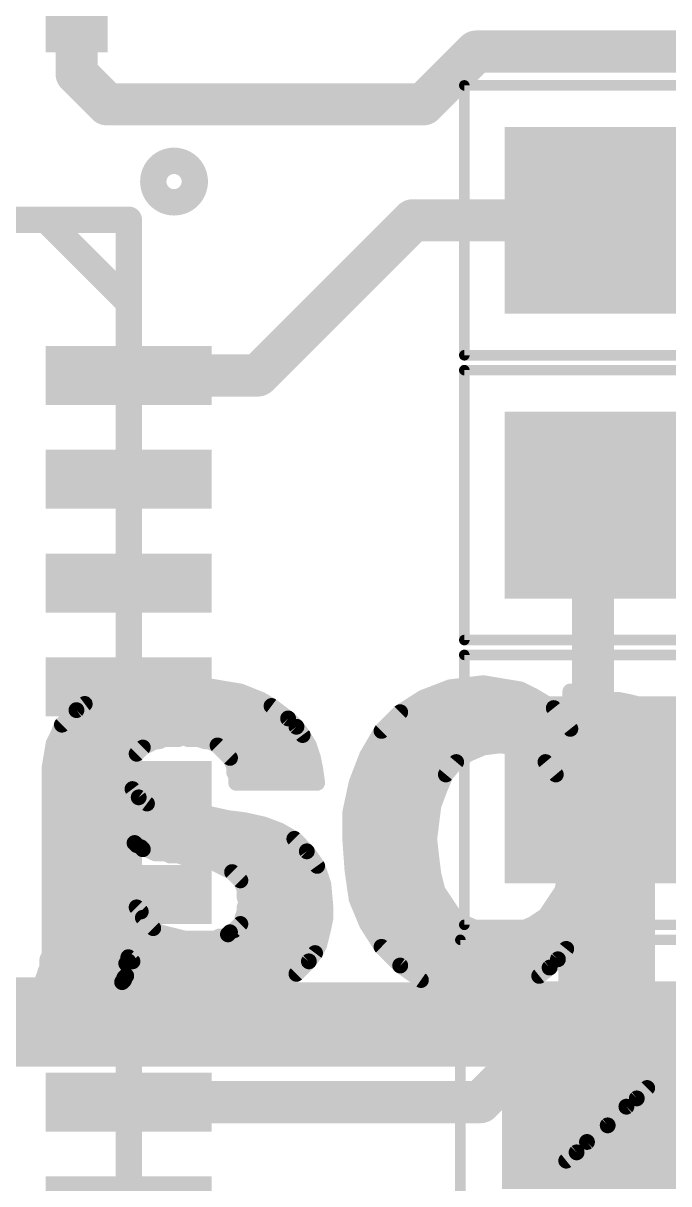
# Model space of a CAD drawing. Extents: x -28.1 to 58.5, y -25.8 to 33.8.
# Drawn here: x 13.69 to 16.8, y 10.68 to 16.27 of the extents above; entities that cross this region are included whole.
import ezdxf

# ---------------------------------------------------------------- set-up
doc = ezdxf.new("R2010")
doc.units = 0
for name, color, linetype in [('1', 12, 'CONTINUOUS'), ('16', 132, 'CONTINUOUS'), ('21', 253, 'CONTINUOUS'), ('22', 253, 'CONTINUOUS'), ('39', 12, 'CONTINUOUS'), ('51', 253, 'CONTINUOUS')]:
    doc.layers.add(name, color=color, linetype=linetype)

# ---------------------------------------------------------------- blocks, each defined once
blk = doc.blocks.new('RECT')
blk.add_solid([(-0.5, -0.5), (0.5, -0.5), (-0.5, 0.5), (0.5, 0.5)])

msp = doc.modelspace()

# ---------------------------------------------------------------- linework, layer by layer
at = {"layer": '1', "const_width": 0.2032}
for points in [[(13.95, 16.022), (13.95, 16.476)], [(15.875, 16.129), (15.621, 15.875)], [(18.923, 16.129), (15.875, 16.129)], [(14.097, 15.875), (13.95, 16.022)], [(15.621, 15.875), (14.097, 15.875)], [(14.823, 14.569), (15.5702, 15.3162)], [(16.438, 15.3162), (15.5702, 15.3162)], [(14.2014, 14.569), (14.823, 14.569)], [(16.438, 13.9446), (16.438, 12.573)], [(16.438, 12.573), (16.438, 11.502)], [(14.2014, 11.569), (11.926, 11.569)], [(16.438, 11.502), (16.764, 11.176)], [(15.895, 11.069), (16.002, 11.176)], [(16.002, 11.176), (16.764, 11.176)], [(16.549, 11.1506), (16.7894, 11.1506)], [(16.7894, 11.1506), (16.764, 11.176)], [(14.2014, 11.069), (15.895, 11.069)]]:
    msp.add_lwpolyline(points, dxfattribs=at)
at = {"layer": '1', "const_width": 0.1016}
for points in [[(15.875, 16.1798, 1), (15.875, 16.0782)], [(15.9109, 16.0931, 1), (15.8391, 16.1649)], [(13.9859, 16.0579, 1), (13.9141, 15.9861)], [(13.8992, 16.022, 1), (14.0008, 16.022)], [(14.097, 15.9258, 1), (14.097, 15.8242)], [(14.0611, 15.8391, 1), (14.1329, 15.9109)], [(15.5851, 15.9109, 1), (15.6569, 15.8391)], [(15.621, 15.8242, 1), (15.621, 15.9258)], [(15.5702, 15.367, 1), (15.5702, 15.2654)], [(15.6061, 15.2803, 1), (15.5343, 15.3521)], [(16.438, 15.2654, 1), (16.438, 15.367)], [(14.2014, 14.6198, 1), (14.2014, 14.5182)], [(14.7871, 14.6049, 1), (14.8589, 14.5331)], [(14.823, 14.5182, 1), (14.823, 14.6198)], [(16.4888, 13.9446, 1), (16.3872, 13.9446)], [(16.4888, 12.573, 1), (16.3872, 12.573)], [(16.3872, 12.573, 1), (16.4888, 12.573)], [(14.2014, 11.5182, 1), (14.2014, 11.6198)], [(16.4739, 11.5379, 1), (16.4021, 11.4661)], [(16.3872, 11.502, 1), (16.4888, 11.502)], [(16.002, 11.2268, 1), (16.002, 11.1252)], [(16.0379, 11.1401, 1), (15.9661, 11.2119)], [(16.549, 11.2014, 1), (16.549, 11.0998)], [(16.7999, 11.2119, 1), (16.7281, 11.1401)], [(16.7281, 11.1401, 1), (16.7999, 11.2119)], [(16.7535, 11.1147, 1), (16.8253, 11.1865)], [(16.764, 11.1252, 1), (16.764, 11.2268)], [(16.7894, 11.0998, 1), (16.7894, 11.2014)], [(14.2014, 11.1198, 1), (14.2014, 11.0182)], [(15.8591, 11.1049, 1), (15.9309, 11.0331)], [(15.895, 11.0182, 1), (15.895, 11.1198)]]:
    msp.add_lwpolyline(points, format="xyb", dxfattribs=at)
at = {"layer": '16', "const_width": 0.4064}
msp.add_lwpolyline([(18.0475, 11.4435), (3.81, 11.4435)], dxfattribs=at)
at = {"layer": '21'}
for points, const_width in [([(14.4193, 15.4028, 1), (14.4193, 15.6028, 1), (14.4193, 15.4028)], 0.127), ([(13.8239, 15.3415, 1), (13.7789, 15.2965)], 0.0635), ([(14.1789, 14.8965, 1), (14.2239, 14.9415)], 0.0635)]:
    msp.add_lwpolyline(points, format="xyb", dxfattribs=dict(at, const_width=const_width))
at = {"layer": '21', "const_width": 0.127}
msp.add_lwpolyline([(14.2014, 14.919), (13.8014, 15.319)], dxfattribs=at)
at = {"layer": '22', "const_width": 0.0762}
for points in [[(14.179, 13.057), (14.119, 13.037)], [(14.229, 13.067), (14.179, 13.057)], [(14.279, 13.067), (14.229, 13.067)], [(14.339, 13.077), (14.279, 13.067)], [(14.559, 13.077), (14.339, 13.077)], [(14.739, 13.047), (14.559, 13.077)], [(14.839, 13.007), (14.739, 13.047)], [(15.749, 13.067), (15.619, 13.017)], [(15.909, 13.087), (15.749, 13.067)], [(16.089, 13.057), (15.909, 13.087)], [(16.149, 13.027), (16.089, 13.057)], [(16.379, 13.037), (16.329, 13.047)], [(16.329, 13.047), (16.329, 12.867)], [(13.989, 12.987), (13.949, 12.957)], [(14.029, 13.007), (13.989, 12.987)], [(14.079, 13.027), (14.029, 13.007)], [(14.119, 13.037), (14.079, 13.027)], [(14.0918, 13.0302), (14.781, 13.0302)], [(14.889, 12.977), (14.839, 13.007)], [(15.619, 13.017), (15.509, 12.947)], [(15.6533, 13.0302), (16.1426, 13.0302)], [(16.249, 12.967), (16.149, 13.027)], [(16.329, 13.0302), (16.4062, 13.0302)], [(16.419, 13.027), (16.379, 13.037)], [(16.519, 13.007), (16.419, 13.027)], [(16.559, 13.007), (16.519, 13.007)], [(16.609, 12.997), (16.559, 13.007)], [(16.649, 12.987), (16.609, 12.997)], [(16.699, 12.977), (16.649, 12.987)], [(13.949, 12.957), (13.879, 12.887)], [(13.946, 12.954), (14.9197, 12.954)], [(14.969, 12.917), (14.889, 12.977)], [(15.509, 12.947), (15.419, 12.857)], [(15.52, 12.954), (16.2594, 12.954)], [(16.329, 12.867), (16.249, 12.967)], [(16.329, 12.954), (16.699, 12.954)], [(16.699, 11.137), (16.699, 12.977)], [(13.879, 12.887), (13.859, 12.837)], [(13.8753, 12.8778), (15.0082, 12.8778)], [(15.009, 12.877), (14.969, 12.917)], [(15.039, 12.837), (15.009, 12.877)], [(15.4398, 12.8778), (16.3204, 12.8778)], [(16.329, 12.8778), (16.699, 12.8778)], [(13.859, 12.837), (13.839, 12.797)], [(14.439, 12.817), (14.459, 12.827)], [(14.459, 12.827), (14.489, 12.817)], [(15.069, 12.787), (15.039, 12.837)], [(15.419, 12.857), (15.349, 12.737)], [(13.839, 12.797), (13.819, 12.677)], [(13.8413, 12.8016), (14.3182, 12.8016)], [(14.239, 12.747), (14.269, 12.777)], [(14.269, 12.777), (14.329, 12.807)], [(14.329, 12.807), (14.349, 12.807)], [(14.349, 12.807), (14.369, 12.817)], [(14.369, 12.817), (14.439, 12.817)], [(14.489, 12.817), (14.539, 12.817)], [(14.539, 12.817), (14.569, 12.807)], [(14.569, 12.807), (14.589, 12.807)], [(14.589, 12.807), (14.629, 12.787)], [(14.5998, 12.8016), (15.0602, 12.8016)], [(14.629, 12.787), (14.689, 12.727)], [(15.089, 12.727), (15.069, 12.787)], [(15.3867, 12.8016), (16.699, 12.8016)], [(15.839, 12.747), (15.909, 12.777)], [(15.909, 12.777), (15.989, 12.787)], [(15.989, 12.787), (16.079, 12.777)], [(16.079, 12.777), (16.149, 12.747)], [(13.8271, 12.7254), (14.2282, 12.7254)], [(14.219, 12.707), (14.239, 12.747)], [(14.219, 12.687), (14.219, 12.707)], [(14.689, 12.727), (14.709, 12.687)], [(14.6898, 12.7254), (15.0893, 12.7254)], [(15.099, 12.677), (15.089, 12.727)], [(15.349, 12.737), (15.299, 12.607)], [(15.3445, 12.7254), (15.8066, 12.7254)], [(15.729, 12.647), (15.779, 12.707)], [(15.779, 12.707), (15.839, 12.747)], [(16.149, 12.747), (16.209, 12.707)], [(16.1814, 12.7254), (16.699, 12.7254)], [(16.209, 12.707), (16.259, 12.647)], [(13.819, 12.677), (13.819, 11.777)], [(14.209, 12.657), (14.219, 12.687)], [(14.209, 12.627), (14.209, 12.657)], [(14.709, 12.687), (14.709, 12.657)], [(14.709, 12.657), (14.719, 12.637)], [(15.109, 12.607), (15.099, 12.677)], [(13.819, 12.6492), (14.209, 12.6492)], [(14.219, 12.577), (14.209, 12.627)], [(14.7129, 12.6492), (15.103, 12.6492)], [(14.719, 12.637), (14.719, 12.607)], [(14.719, 12.607), (15.109, 12.607)], [(15.299, 12.607), (15.269, 12.467)], [(15.3152, 12.6492), (15.7308, 12.6492)], [(15.699, 12.577), (15.729, 12.647)], [(16.2572, 12.6492), (16.699, 12.6492)], [(16.259, 12.647), (16.289, 12.577)], [(13.819, 12.573), (14.222, 12.573)], [(14.249, 12.537), (14.219, 12.577)], [(15.2917, 12.573), (15.6975, 12.573)], [(15.669, 12.497), (15.699, 12.577)], [(16.289, 12.577), (16.329, 12.417)], [(16.29, 12.573), (16.699, 12.573)], [(13.819, 12.4968), (14.3196, 12.4968)], [(14.289, 12.507), (14.249, 12.537)], [(14.349, 12.487), (14.289, 12.507)], [(14.419, 12.477), (14.349, 12.487)], [(15.2754, 12.4968), (15.669, 12.4968)], [(15.649, 12.337), (15.669, 12.497)], [(16.309, 12.4968), (16.699, 12.4968)], [(14.419, 12.477), (14.379, 12.267)], [(14.379, 12.267), (14.419, 12.477)], [(14.499, 12.467), (14.419, 12.477)], [(14.589, 12.457), (14.499, 12.467)], [(14.679, 12.437), (14.589, 12.457)], [(14.599, 12.227), (14.679, 12.437)], [(14.679, 12.437), (14.599, 12.227)], [(14.759, 12.427), (14.679, 12.437)], [(15.269, 12.467), (15.269, 12.327)], [(13.819, 12.4206), (14.4083, 12.4206)], [(14.4083, 12.4206), (14.6728, 12.4206)], [(14.6728, 12.4206), (14.7878, 12.4206)], [(14.849, 12.407), (14.759, 12.427)], [(14.929, 12.377), (14.849, 12.407)], [(14.999, 12.337), (14.929, 12.377)], [(15.269, 12.4206), (15.6595, 12.4206)], [(16.3281, 12.4206), (16.699, 12.4206)], [(16.329, 12.417), (16.329, 12.247)], [(13.819, 12.3444), (14.3937, 12.3444)], [(14.209, 12.137), (14.209, 12.327)], [(14.209, 12.327), (14.229, 12.317)], [(14.229, 12.317), (14.239, 12.307)], [(14.3937, 12.3444), (14.6437, 12.3444)], [(14.6437, 12.3444), (14.9861, 12.3444)], [(15.059, 12.277), (14.999, 12.337)], [(15.269, 12.3444), (15.6499, 12.3444)], [(15.649, 12.337), (15.269, 12.327)], [(15.269, 12.327), (15.649, 12.337)], [(15.269, 12.327), (15.279, 12.187)], [(15.659, 12.247), (15.649, 12.337)], [(16.329, 12.3444), (16.699, 12.3444)], [(13.819, 12.2682), (14.209, 12.2682)], [(14.239, 12.307), (14.259, 12.297)], [(14.259, 12.297), (14.269, 12.287)], [(14.269, 12.287), (14.289, 12.287)], [(14.289, 12.287), (14.329, 12.267)], [(14.3266, 12.2682), (14.3792, 12.2682)], [(14.329, 12.267), (14.379, 12.267)], [(14.379, 12.267), (14.399, 12.257)], [(14.3792, 12.2682), (14.6147, 12.2682)], [(14.6147, 12.2682), (15.0653, 12.2682)], [(15.109, 12.207), (15.059, 12.277)], [(15.2732, 12.2682), (15.6566, 12.2682)], [(16.329, 12.2682), (16.699, 12.2682)], [(14.399, 12.257), (14.439, 12.257)], [(14.439, 12.257), (14.469, 12.247)], [(14.469, 12.247), (14.509, 12.247)], [(14.509, 12.247), (14.539, 12.237)], [(14.539, 12.237), (14.559, 12.237)], [(14.559, 12.237), (14.579, 12.227)], [(14.579, 12.227), (14.599, 12.227)], [(14.599, 12.227), (14.699, 12.177)], [(15.139, 12.117), (15.109, 12.207)], [(15.669, 12.167), (15.659, 12.247)], [(16.329, 12.247), (16.289, 12.087)], [(13.819, 12.192), (14.209, 12.192)], [(14.669, 12.192), (15.114, 12.192)], [(14.699, 12.177), (14.739, 12.137)], [(15.2786, 12.192), (15.6659, 12.192)], [(15.279, 12.187), (15.299, 12.047)], [(15.689, 12.087), (15.669, 12.167)], [(16.3153, 12.192), (16.699, 12.192)], [(13.819, 12.1158), (14.219, 12.1158)], [(14.219, 12.117), (14.209, 12.137)], [(14.219, 12.087), (14.219, 12.117)], [(14.739, 12.137), (14.759, 12.097)], [(14.7496, 12.1158), (15.1391, 12.1158)], [(14.759, 12.097), (14.759, 12.057)], [(15.149, 12.007), (15.139, 12.117)], [(15.2892, 12.1158), (15.6818, 12.1158)], [(16.2962, 12.1158), (16.699, 12.1158)], [(13.819, 12.0396), (14.229, 12.0396)], [(14.229, 12.067), (14.219, 12.087)], [(14.229, 12.037), (14.229, 12.067)], [(14.239, 12.007), (14.229, 12.037)], [(14.759, 12.057), (14.769, 12.027)], [(14.7648, 12.0396), (15.146, 12.0396)], [(15.299, 12.047), (15.349, 11.927)], [(15.3021, 12.0396), (15.5883, 12.0396)], [(15.349, 11.927), (15.689, 12.087)], [(15.689, 12.087), (15.349, 11.927)], [(15.5883, 12.0396), (15.7206, 12.0396)], [(15.769, 11.967), (15.689, 12.087)], [(16.289, 12.087), (16.209, 11.967)], [(16.2574, 12.0396), (16.699, 12.0396)], [(14.259, 11.987), (14.239, 12.007)], [(14.269, 11.957), (14.259, 11.987)], [(14.759, 11.987), (14.749, 11.957)], [(14.769, 12.027), (14.759, 12.007)], [(14.759, 12.007), (14.759, 11.987)], [(15.149, 11.957), (15.149, 12.007)], [(13.819, 11.9634), (14.2669, 11.9634)], [(14.319, 11.907), (14.269, 11.957)], [(14.739, 11.927), (14.709, 11.897)], [(14.749, 11.947), (14.739, 11.927)], [(14.749, 11.957), (14.749, 11.947)], [(14.7511, 11.9634), (15.149, 11.9634)], [(15.139, 11.907), (15.149, 11.957)], [(15.3338, 11.9634), (15.4264, 11.9634)], [(15.349, 11.927), (15.419, 11.817)], [(15.4264, 11.9634), (15.7744, 11.9634)], [(15.829, 11.927), (15.769, 11.967)], [(15.899, 11.897), (15.829, 11.927)], [(16.149, 11.927), (16.079, 11.897)], [(16.209, 11.967), (16.149, 11.927)], [(16.2036, 11.9634), (16.699, 11.9634)], [(13.819, 11.8872), (14.3487, 11.8872)], [(14.349, 11.887), (14.319, 11.907)], [(14.469, 11.857), (14.349, 11.887)], [(14.679, 11.877), (14.659, 11.867)], [(14.689, 11.887), (14.679, 11.877)], [(14.709, 11.897), (14.689, 11.887)], [(14.6894, 11.8872), (15.1341, 11.8872)], [(15.119, 11.827), (15.139, 11.907)], [(15.3743, 11.8872), (15.9872, 11.8872)], [(15.989, 11.887), (15.899, 11.897)], [(16.079, 11.897), (15.989, 11.887)], [(15.9908, 11.8872), (16.699, 11.8872)], [(14.619, 11.857), (14.469, 11.857)], [(14.639, 11.867), (14.619, 11.857)], [(14.659, 11.867), (14.639, 11.867)], [(15.099, 11.787), (15.119, 11.827)], [(15.419, 11.817), (15.509, 11.727)], [(13.819, 11.777), (13.809, 11.757)], [(13.809, 11.757), (13.809, 11.717)], [(13.819, 11.811), (15.111, 11.811)], [(14.199, 11.747), (14.199, 11.767)], [(14.199, 11.767), (14.219, 11.747)], [(15.069, 11.747), (15.099, 11.787)], [(15.425, 11.811), (16.699, 11.811)], [(16.229, 11.717), (16.269, 11.757)], [(16.269, 11.757), (16.309, 11.807)], [(16.309, 11.807), (16.309, 10.787)], [(13.809, 11.717), (13.799, 11.697)], [(13.809, 11.7348), (14.189, 11.7348)], [(14.189, 11.737), (14.199, 11.747)], [(14.189, 11.677), (14.189, 11.737)], [(14.219, 11.747), (14.239, 11.717)], [(14.2271, 11.7348), (15.0568, 11.7348)], [(14.239, 11.717), (14.269, 11.697)], [(15.009, 11.687), (15.069, 11.747)], [(15.5012, 11.7348), (16.2468, 11.7348)], [(15.509, 11.727), (15.609, 11.657)], [(16.179, 11.677), (16.229, 11.717)], [(16.309, 11.7348), (16.699, 11.7348)], [(13.789, 11.657), (13.779, 11.637)], [(13.799, 11.687), (13.789, 11.667)], [(13.789, 11.667), (13.789, 11.657)], [(13.789, 11.6586), (14.179, 11.6586)], [(13.799, 11.697), (13.799, 11.687)], [(14.169, 11.647), (14.179, 11.657)], [(14.169, 11.627), (14.169, 11.647)], [(14.179, 11.667), (14.189, 11.677)], [(14.179, 11.657), (14.179, 11.667)], [(14.269, 11.697), (14.299, 11.687)], [(14.299, 11.687), (14.329, 11.667)], [(14.329, 11.667), (14.349, 11.657)], [(14.3458, 11.6586), (14.9622, 11.6586)], [(14.349, 11.657), (14.379, 11.637)], [(14.899, 11.627), (14.979, 11.667)], [(14.979, 11.667), (15.009, 11.687)], [(15.6067, 11.6586), (16.1483, 11.6586)], [(15.609, 11.657), (15.739, 11.607)], [(16.009, 11.607), (16.129, 11.647)], [(16.129, 11.647), (16.179, 11.677)], [(16.309, 11.6586), (16.699, 11.6586)], [(13.779, 11.637), (13.779, 11.627)], [(13.779, 11.627), (14.169, 11.627)], [(14.379, 11.637), (14.409, 11.627)], [(14.409, 11.627), (14.449, 11.617)], [(14.449, 11.617), (14.479, 11.607)], [(14.479, 11.607), (14.509, 11.607)], [(14.509, 11.607), (14.539, 11.597)], [(14.539, 11.597), (14.609, 11.597)], [(14.609, 11.597), (14.639, 11.587)], [(14.719, 11.587), (14.769, 11.597)], [(14.769, 11.597), (14.819, 11.597)], [(14.819, 11.597), (14.859, 11.617)], [(14.859, 11.617), (14.899, 11.627)], [(15.739, 11.607), (15.889, 11.597)], [(15.889, 11.597), (15.949, 11.597)], [(15.949, 11.597), (16.009, 11.607)], [(14.639, 11.587), (14.719, 11.587)], [(16.309, 11.5824), (16.699, 11.5824)], [(16.309, 11.5062), (16.699, 11.5062)], [(16.309, 11.43), (16.699, 11.43)], [(16.309, 11.3538), (16.699, 11.3538)], [(16.309, 11.2776), (16.699, 11.2776)], [(16.309, 11.2014), (16.699, 11.2014)], [(16.309, 11.1252), (16.6872, 11.1252)], [(16.599, 11.047), (16.649, 11.087)], [(16.649, 11.087), (16.699, 11.137)], [(16.309, 11.049), (16.6015, 11.049)], [(16.509, 10.957), (16.599, 11.047)], [(16.309, 10.9728), (16.5248, 10.9728)], [(16.409, 10.877), (16.509, 10.957)], [(16.309, 10.8966), (16.4335, 10.8966)], [(16.359, 10.827), (16.409, 10.877)], [(16.309, 10.787), (16.359, 10.827)], [(16.309, 10.8204), (16.3508, 10.8204)]]:
    msp.add_lwpolyline(points, dxfattribs=at)
at = {"layer": '22', "const_width": 0.0381}
for points in [[(14.1753, 13.0757, 1), (14.1827, 13.0383)], [(14.185, 13.0389, 1), (14.173, 13.0751)], [(14.229, 13.0861, 1), (14.229, 13.048)], [(14.2327, 13.0483, 1), (14.2253, 13.0857)], [(14.2759, 13.0858, 1), (14.2821, 13.0482)], [(14.279, 13.048, 1), (14.279, 13.0861)], [(14.339, 13.096, 1), (14.339, 13.0579)], [(14.3421, 13.0582, 1), (14.3359, 13.0958)], [(14.5621, 13.0958, 1), (14.5559, 13.0582)], [(14.559, 13.0579, 1), (14.559, 13.096)], [(14.7461, 13.0647, 1), (14.7319, 13.0293)], [(14.7359, 13.0282, 1), (14.7421, 13.0658)], [(15.7466, 13.0859, 1), (15.7514, 13.0481)], [(15.7558, 13.0492, 1), (15.7422, 13.0848)], [(15.9121, 13.1058, 1), (15.9059, 13.0682)], [(15.9114, 13.0681, 1), (15.9066, 13.1059)], [(16.0975, 13.074, 1), (16.0805, 13.04)], [(16.0859, 13.0382, 1), (16.0921, 13.0758)], [(16.3327, 13.0657, 1), (16.3253, 13.0283)], [(16.3481, 13.047, 1), (16.31, 13.047)], [(14.0004, 12.9718, 1), (13.9776, 13.0022)], [(14.0219, 13.0247, 1), (14.0361, 12.9893)], [(14.0375, 12.99, 1), (14.0205, 13.024)], [(14.0744, 13.0455, 1), (14.0836, 13.0085)], [(14.0861, 13.0093, 1), (14.0719, 13.0447)], [(14.0918, 13.0493, 1), (14.0918, 13.0112)], [(14.113, 13.0551, 1), (14.125, 13.0189)], [(14.1236, 13.0185, 1), (14.1144, 13.0555)], [(14.781, 13.0112, 1), (14.781, 13.0493)], [(14.8488, 13.0233, 1), (14.8292, 12.9907)], [(14.8319, 12.9893, 1), (14.8461, 13.0247)], [(15.6122, 13.0348, 1), (15.6258, 12.9992)], [(15.6292, 13.0009, 1), (15.6088, 13.0331)], [(15.6533, 13.0493, 1), (15.6533, 13.0112)], [(16.1588, 13.0433, 1), (16.1392, 13.0107)], [(16.1405, 13.01, 1), (16.1575, 13.044)], [(16.1426, 13.0112, 1), (16.1426, 13.0493)], [(16.329, 13.0493, 1), (16.329, 13.0112)], [(16.3836, 13.0555, 1), (16.3744, 13.0185)], [(16.3753, 13.0183, 1), (16.3827, 13.0557)], [(16.4227, 13.0457, 1), (16.4153, 13.0083)], [(16.4062, 13.0112, 1), (16.4062, 13.0493)], [(16.4144, 13.0085, 1), (16.4236, 13.0455)], [(16.519, 13.0261, 1), (16.519, 12.988)], [(16.5153, 12.9883, 1), (16.5227, 13.0257)], [(16.5627, 13.0257, 1), (16.5553, 12.9883)], [(16.559, 12.988, 1), (16.559, 13.0261)], [(16.6136, 13.0155, 1), (16.6044, 12.9785)], [(16.6053, 12.9783, 1), (16.6127, 13.0157)], [(16.6527, 13.0057, 1), (16.6453, 12.9683)], [(13.946, 12.9731, 1), (13.946, 12.935)], [(13.9376, 12.9722, 1), (13.9604, 12.9418)], [(13.9625, 12.9435, 1), (13.9355, 12.9705)], [(13.9805, 13.004, 1), (13.9975, 12.97)], [(14.9004, 12.9922, 1), (14.8776, 12.9618)], [(14.8792, 12.9607, 1), (14.8988, 12.9933)], [(14.9197, 12.935, 1), (14.9197, 12.9731)], [(15.4988, 12.9631, 1), (15.5192, 12.9309)], [(15.5225, 12.9335, 1), (15.4955, 12.9605)], [(15.52, 12.9731, 1), (15.52, 12.935)], [(16.2639, 12.9789, 1), (16.2341, 12.9551)], [(16.2392, 12.9507, 1), (16.2588, 12.9833)], [(16.2594, 12.935, 1), (16.2594, 12.9731)], [(16.329, 12.9731, 1), (16.329, 12.935)], [(16.6444, 12.9685, 1), (16.6536, 13.0055)], [(16.7181, 12.977, 1), (16.68, 12.977)], [(16.6953, 12.9583, 1), (16.7027, 12.9957)], [(16.699, 12.935, 1), (16.699, 12.9731)], [(13.8753, 12.8969, 1), (13.8753, 12.8588)], [(13.8655, 12.9005, 1), (13.8925, 12.8735)], [(13.8967, 12.8799, 1), (13.8613, 12.8941)], [(14.9825, 12.9305, 1), (14.9555, 12.9035)], [(14.9576, 12.9018, 1), (14.9804, 12.9322)], [(15.0242, 12.8884, 1), (14.9938, 12.8656)], [(15.0082, 12.8588, 1), (15.0082, 12.8969)], [(15.4398, 12.8969, 1), (15.4398, 12.8588)], [(16.329, 12.8969, 1), (16.329, 12.8588)], [(16.3204, 12.8588, 1), (16.3204, 12.8969)], [(16.699, 12.8588, 1), (16.699, 12.8969)], [(13.8413, 12.8441, 1), (13.8767, 12.8299)], [(13.876, 12.8285, 1), (13.842, 12.8455)], [(14.465, 12.8451, 1), (14.453, 12.8089)], [(14.4675, 12.81, 1), (14.4505, 12.844)], [(14.9955, 12.8635, 1), (15.0225, 12.8905)], [(15.0553, 12.8468, 1), (15.0227, 12.8272)], [(15.0238, 12.8256, 1), (15.0542, 12.8484)], [(15.4055, 12.8705, 1), (15.4325, 12.8435)], [(15.4355, 12.8474, 1), (15.4025, 12.8666)], [(16.31, 12.867, 1), (16.3481, 12.867)], [(16.3141, 12.8551, 1), (16.3439, 12.8789)], [(13.822, 12.8055, 1), (13.856, 12.7885)], [(13.8578, 12.7939, 1), (13.8202, 12.8001)], [(13.8413, 12.8207, 1), (13.8413, 12.7826)], [(14.2605, 12.794, 1), (14.2775, 12.76)], [(14.2825, 12.7635, 1), (14.2555, 12.7905)], [(14.329, 12.8261, 1), (14.329, 12.788)], [(14.3182, 12.7826, 1), (14.3182, 12.8207)], [(14.3375, 12.79, 1), (14.3205, 12.824)], [(14.3405, 12.824, 1), (14.3575, 12.79)], [(14.349, 12.788, 1), (14.349, 12.8261)], [(14.369, 12.8361, 1), (14.369, 12.798)], [(14.3775, 12.8, 1), (14.3605, 12.834)], [(14.4305, 12.834, 1), (14.4475, 12.8)], [(14.439, 12.798, 1), (14.439, 12.8361)], [(14.489, 12.8361, 1), (14.489, 12.798)], [(14.483, 12.7989, 1), (14.495, 12.8351)], [(14.545, 12.8351, 1), (14.533, 12.7989)], [(14.539, 12.798, 1), (14.539, 12.8361)], [(14.569, 12.8261, 1), (14.569, 12.788)], [(14.563, 12.7889, 1), (14.575, 12.8251)], [(14.5975, 12.824, 1), (14.5805, 12.79)], [(14.5998, 12.8207, 1), (14.5998, 12.7826)], [(14.589, 12.788, 1), (14.589, 12.8261)], [(14.6425, 12.8005, 1), (14.6155, 12.7735)], [(14.6205, 12.77, 1), (14.6375, 12.804)], [(15.0871, 12.793, 1), (15.0509, 12.781)], [(15.0527, 12.7772, 1), (15.0853, 12.7968)], [(15.0602, 12.7826, 1), (15.0602, 12.8207)], [(15.3867, 12.8207, 1), (15.3867, 12.7826)], [(15.9066, 12.7959, 1), (15.9114, 12.7581)], [(15.9165, 12.7595, 1), (15.9015, 12.7945)], [(15.9911, 12.8059, 1), (15.9869, 12.7681)], [(15.9914, 12.7681, 1), (15.9866, 12.8059)], [(16.0865, 12.7945, 1), (16.0715, 12.7595)], [(16.0769, 12.7581, 1), (16.0811, 12.7959)], [(16.699, 12.7826, 1), (16.699, 12.8207)], [(13.8271, 12.7445, 1), (13.8271, 12.7064)], [(14.2381, 12.707, 1), (14.2, 12.707)], [(14.2255, 12.7605, 1), (14.2525, 12.7335)], [(14.256, 12.7385, 1), (14.222, 12.7555)], [(14.2282, 12.7064, 1), (14.2282, 12.7445)], [(14.706, 12.7355, 1), (14.672, 12.7185)], [(14.6898, 12.7445, 1), (14.6898, 12.7064)], [(14.6755, 12.7135, 1), (14.7025, 12.7405)], [(15.1077, 12.7307, 1), (15.0703, 12.7233)], [(15.0709, 12.721, 1), (15.1071, 12.733)], [(15.0893, 12.7064, 1), (15.0893, 12.7445)], [(15.3445, 12.7445, 1), (15.3445, 12.7064)], [(15.3325, 12.7466, 1), (15.3655, 12.7274)], [(15.3668, 12.7302, 1), (15.3312, 12.7438)], [(15.8066, 12.7064, 1), (15.8066, 12.7445)], [(15.8315, 12.7645, 1), (15.8465, 12.7295)], [(15.8496, 12.7311, 1), (15.8284, 12.7629)], [(16.1596, 12.7629, 1), (16.1384, 12.7311)], [(16.1415, 12.7295, 1), (16.1565, 12.7645)], [(16.1814, 12.7445, 1), (16.1814, 12.7064)], [(16.699, 12.7064, 1), (16.699, 12.7445)], [(13.8002, 12.6801, 1), (13.8378, 12.6739)], [(13.8381, 12.677, 1), (13.8, 12.677)], [(14.2281, 12.657, 1), (14.19, 12.657)], [(14.202, 12.7155, 1), (14.236, 12.6985)], [(14.2, 12.687, 1), (14.2381, 12.687)], [(14.2371, 12.681, 1), (14.2009, 12.693)], [(14.7281, 12.687, 1), (14.69, 12.687)], [(14.726, 12.6655, 1), (14.692, 12.6485)], [(14.692, 12.6785, 1), (14.726, 12.6955)], [(15.1179, 12.6797, 1), (15.0801, 12.6743)], [(15.0803, 12.6733, 1), (15.1177, 12.6807)], [(15.7684, 12.7229, 1), (15.7896, 12.6911)], [(15.7936, 12.6948, 1), (15.7644, 12.7192)], [(16.2236, 12.7192, 1), (16.1944, 12.6948)], [(16.1984, 12.6911, 1), (16.2196, 12.7229)], [(13.819, 12.6683, 1), (13.819, 12.6302)], [(14.1909, 12.663, 1), (14.2271, 12.651)], [(14.2277, 12.6307, 1), (14.1903, 12.6233)], [(14.19, 12.627, 1), (14.2281, 12.627)], [(14.209, 12.6302, 1), (14.209, 12.6683)], [(14.69, 12.657, 1), (14.7281, 12.657)], [(14.7129, 12.6683, 1), (14.7129, 12.6302)], [(14.7381, 12.637, 1), (14.7, 12.637)], [(14.719, 12.6261, 1), (14.719, 12.588)], [(14.702, 12.6285, 1), (14.736, 12.6455)], [(15.103, 12.6302, 1), (15.103, 12.6683)], [(15.109, 12.588, 1), (15.109, 12.6261)], [(15.3176, 12.603, 1), (15.2804, 12.611)], [(15.3152, 12.6683, 1), (15.3152, 12.6302)], [(15.7144, 12.6592, 1), (15.7436, 12.6348)], [(15.7465, 12.6395, 1), (15.7115, 12.6545)], [(15.7308, 12.6302, 1), (15.7308, 12.6683)], [(16.2572, 12.6683, 1), (16.2572, 12.6302)], [(16.2765, 12.6545, 1), (16.2415, 12.6395)], [(16.2444, 12.6348, 1), (16.2736, 12.6592)], [(16.699, 12.6302, 1), (16.699, 12.6683)], [(13.819, 12.5921, 1), (13.819, 12.554)], [(14.2342, 12.5884, 1), (14.2038, 12.5656)], [(14.2003, 12.5733, 1), (14.2377, 12.5807)], [(14.222, 12.554, 1), (14.222, 12.5921)], [(14.7, 12.607, 1), (14.7381, 12.607)], [(15.0901, 12.6043, 1), (15.1279, 12.6097)], [(15.2917, 12.5921, 1), (15.2917, 12.554)], [(15.2812, 12.6138, 1), (15.3168, 12.6002)], [(15.6815, 12.5845, 1), (15.7165, 12.5695)], [(15.7168, 12.5703, 1), (15.6812, 12.5837)], [(15.6975, 12.554, 1), (15.6975, 12.5921)], [(16.3075, 12.5816, 1), (16.2705, 12.5724)], [(16.29, 12.5921, 1), (16.29, 12.554)], [(16.2715, 12.5695, 1), (16.3065, 12.5845)], [(16.699, 12.554, 1), (16.699, 12.5921)], [(13.819, 12.5159, 1), (13.819, 12.4778)], [(14.2604, 12.5522, 1), (14.2376, 12.5218)], [(14.2338, 12.5256, 1), (14.2642, 12.5484)], [(14.295, 12.5251, 1), (14.283, 12.4889)], [(14.2776, 12.4918, 1), (14.3004, 12.5222)], [(14.3196, 12.4778, 1), (14.3196, 12.5159)], [(14.3517, 12.5059, 1), (14.3463, 12.4681)], [(14.343, 12.4689, 1), (14.355, 12.5051)], [(15.2754, 12.5159, 1), (15.2754, 12.4778)], [(15.6512, 12.5037, 1), (15.6868, 12.4903)], [(15.6879, 12.4946, 1), (15.6501, 12.4994)], [(15.669, 12.4778, 1), (15.669, 12.5159)], [(16.309, 12.5159, 1), (16.309, 12.4778)], [(16.699, 12.4778, 1), (16.699, 12.5159)], [(14.4214, 12.4959, 1), (14.4166, 12.4581)], [(14.4377, 12.4734, 1), (14.4003, 12.4806)], [(14.4377, 12.4734, 1), (14.4003, 12.4806)], [(14.4163, 12.4581, 1), (14.4217, 12.4959)], [(14.5011, 12.4859, 1), (14.4969, 12.4481)], [(14.4966, 12.4481, 1), (14.5014, 12.4859)], [(14.5931, 12.4756, 1), (14.5849, 12.4384)], [(14.5869, 12.4381, 1), (14.5911, 12.4759)], [(14.6814, 12.4559, 1), (14.6766, 12.4181)], [(14.6968, 12.4302, 1), (14.6612, 12.4438)], [(14.6968, 12.4302, 1), (14.6612, 12.4438)], [(14.6749, 12.4184, 1), (14.6831, 12.4556)], [(15.2881, 12.467, 1), (15.25, 12.467)], [(15.2504, 12.471, 1), (15.2876, 12.463)], [(13.819, 12.4397, 1), (13.819, 12.4016)], [(14.4083, 12.4397, 1), (14.4083, 12.4016)], [(14.4083, 12.4016, 1), (14.4083, 12.4397)], [(14.6728, 12.4397, 1), (14.6728, 12.4016)], [(14.6728, 12.4016, 1), (14.6728, 12.4397)], [(14.7631, 12.4456, 1), (14.7549, 12.4084)], [(14.7566, 12.4081, 1), (14.7614, 12.4459)], [(14.7878, 12.4016, 1), (14.7878, 12.4397)], [(14.8557, 12.4248, 1), (14.8423, 12.3892)], [(14.8449, 12.3884, 1), (14.8531, 12.4256)], [(14.9385, 12.3935, 1), (14.9195, 12.3605)], [(14.9223, 12.3592, 1), (14.9357, 12.3948)], [(15.269, 12.4397, 1), (15.269, 12.4016)], [(15.6595, 12.4016, 1), (15.6595, 12.4397)], [(16.3281, 12.4397, 1), (16.3281, 12.4016)], [(16.3481, 12.417, 1), (16.31, 12.417)], [(16.3105, 12.4124, 1), (16.3475, 12.4216)], [(16.699, 12.4016, 1), (16.699, 12.4397)], [(13.819, 12.3635, 1), (13.819, 12.3254)], [(14.2281, 12.327, 1), (14.19, 12.327)], [(14.2175, 12.344, 1), (14.2005, 12.31)], [(14.2425, 12.3305, 1), (14.2155, 12.3035)], [(14.3937, 12.3635, 1), (14.3937, 12.3254)], [(14.3937, 12.3254, 1), (14.3937, 12.3635)], [(14.6437, 12.3635, 1), (14.6437, 12.3254)], [(14.6437, 12.3254, 1), (14.6437, 12.3635)], [(15.0125, 12.3505, 1), (14.9855, 12.3235)], [(14.9861, 12.3254, 1), (14.9861, 12.3635)], [(14.9895, 12.3205, 1), (15.0085, 12.3535)], [(15.269, 12.3635, 1), (15.269, 12.3254)], [(15.2685, 12.346, 1), (15.2695, 12.308)], [(15.288, 12.3284, 1), (15.25, 12.3256)], [(15.2685, 12.346, 1), (15.2695, 12.308)], [(15.6679, 12.3391, 1), (15.6301, 12.3349)], [(15.6301, 12.3394, 1), (15.6679, 12.3346)], [(15.6495, 12.318, 1), (15.6485, 12.356)], [(15.6495, 12.318, 1), (15.6485, 12.356)], [(15.6499, 12.3254, 1), (15.6499, 12.3635)], [(16.329, 12.3635, 1), (16.329, 12.3254)], [(16.699, 12.3254, 1), (16.699, 12.3635)], [(13.819, 12.2873, 1), (13.819, 12.2492)], [(14.209, 12.2492, 1), (14.209, 12.2873)], [(14.2475, 12.324, 1), (14.2305, 12.29)], [(14.2205, 12.3, 1), (14.2375, 12.334)], [(14.2255, 12.2935, 1), (14.2525, 12.3205)], [(14.2725, 12.3105, 1), (14.2455, 12.2835)], [(14.269, 12.3061, 1), (14.269, 12.268)], [(14.2505, 12.28, 1), (14.2675, 12.314)], [(14.2555, 12.2735, 1), (14.2825, 12.3005)], [(14.2975, 12.304, 1), (14.2805, 12.27)], [(14.289, 12.268, 1), (14.289, 12.3061)], [(14.3266, 12.2873, 1), (14.3266, 12.2492)], [(14.329, 12.2861, 1), (14.329, 12.248)], [(14.3205, 12.25, 1), (14.3375, 12.284)], [(14.3875, 12.284, 1), (14.3705, 12.25)], [(14.3792, 12.2873, 1), (14.3792, 12.2492)], [(14.379, 12.248, 1), (14.379, 12.2861)], [(14.3792, 12.2492, 1), (14.3792, 12.2873)], [(14.6147, 12.2873, 1), (14.6147, 12.2492)], [(14.6147, 12.2492, 1), (14.6147, 12.2873)], [(15.0745, 12.2881, 1), (15.0435, 12.2659)], [(15.0455, 12.2635, 1), (15.0725, 12.2905)], [(15.0653, 12.2492, 1), (15.0653, 12.2873)], [(15.25, 12.327, 1), (15.2881, 12.327)], [(15.2732, 12.2873, 1), (15.2732, 12.2492)], [(15.6566, 12.2492, 1), (15.6566, 12.2873)], [(16.329, 12.2873, 1), (16.329, 12.2492)], [(16.699, 12.2492, 1), (16.699, 12.2873)], [(14.3603, 12.2706, 1), (14.3977, 12.2634)], [(14.3603, 12.2706, 1), (14.3977, 12.2634)], [(14.399, 12.2761, 1), (14.399, 12.238)], [(14.3905, 12.24, 1), (14.4075, 12.274)], [(14.445, 12.2751, 1), (14.433, 12.2389)], [(14.439, 12.238, 1), (14.439, 12.2761)], [(14.469, 12.266, 1), (14.469, 12.2279)], [(14.463, 12.2289, 1), (14.475, 12.2651)], [(14.515, 12.2651, 1), (14.503, 12.2289)], [(14.509, 12.2279, 1), (14.509, 12.266)], [(14.539, 12.2561, 1), (14.539, 12.218)], [(14.533, 12.2189, 1), (14.545, 12.2551)], [(14.5675, 12.254, 1), (14.5505, 12.22)], [(14.559, 12.218, 1), (14.559, 12.2561)], [(14.579, 12.2461, 1), (14.579, 12.208)], [(14.5705, 12.21, 1), (14.5875, 12.244)], [(14.6075, 12.244, 1), (14.5905, 12.21)], [(14.5812, 12.2338, 1), (14.6168, 12.2202)], [(14.5812, 12.2338, 1), (14.6168, 12.2202)], [(14.599, 12.208, 1), (14.599, 12.2461)], [(15.1271, 12.213, 1), (15.0909, 12.201)], [(15.6779, 12.2494, 1), (15.6401, 12.2446)], [(15.6401, 12.2449, 1), (15.6779, 12.2491)], [(16.31, 12.247, 1), (16.3481, 12.247)], [(16.3475, 12.2424, 1), (16.3105, 12.2516)], [(13.819, 12.2111, 1), (13.819, 12.173)], [(14.209, 12.173, 1), (14.209, 12.2111)], [(14.669, 12.2111, 1), (14.669, 12.173)], [(14.7125, 12.1905, 1), (14.6855, 12.1635)], [(14.6905, 12.16, 1), (14.7075, 12.194)], [(15.0935, 12.1959, 1), (15.1245, 12.2181)], [(15.114, 12.173, 1), (15.114, 12.2111)], [(15.2786, 12.2111, 1), (15.2786, 12.173)], [(15.2979, 12.1897, 1), (15.2601, 12.1843)], [(15.26, 12.1856, 1), (15.298, 12.1884)], [(15.6875, 12.1716, 1), (15.6505, 12.1624)], [(15.6501, 12.1646, 1), (15.6879, 12.1694)], [(15.6659, 12.173, 1), (15.6659, 12.2111)], [(16.3153, 12.2111, 1), (16.3153, 12.173)], [(16.699, 12.173, 1), (16.699, 12.2111)], [(13.819, 12.1349, 1), (13.819, 12.0968)], [(14.226, 12.1455, 1), (14.192, 12.1285)], [(14.19, 12.137, 1), (14.2281, 12.137)], [(14.2381, 12.117, 1), (14.2, 12.117)], [(14.202, 12.1085, 1), (14.236, 12.1255)], [(14.219, 12.0968, 1), (14.219, 12.1349)], [(14.756, 12.1455, 1), (14.722, 12.1285)], [(14.7255, 12.1235, 1), (14.7525, 12.1505)], [(14.7496, 12.1349, 1), (14.7496, 12.0968)], [(14.7781, 12.097, 1), (14.74, 12.097)], [(15.158, 12.1187, 1), (15.12, 12.1153)], [(15.1209, 12.111, 1), (15.1571, 12.123)], [(15.1391, 12.0968, 1), (15.1391, 12.1349)], [(15.2892, 12.1349, 1), (15.2892, 12.0968)], [(15.6818, 12.0968, 1), (15.6818, 12.1349)], [(16.2962, 12.1349, 1), (16.2962, 12.0968)], [(16.699, 12.0968, 1), (16.699, 12.1349)], [(13.819, 12.0587, 1), (13.819, 12.0206)], [(14.236, 12.0955, 1), (14.202, 12.0785)], [(14.2, 12.087, 1), (14.2381, 12.087)], [(14.2471, 12.043, 1), (14.2109, 12.031)], [(14.2481, 12.067, 1), (14.21, 12.067)], [(14.212, 12.0585, 1), (14.246, 12.0755)], [(14.229, 12.0206, 1), (14.229, 12.0587)], [(14.7771, 12.063, 1), (14.7409, 12.051)], [(14.74, 12.057, 1), (14.7781, 12.057)], [(14.742, 12.0885, 1), (14.776, 12.1055)], [(14.7648, 12.0587, 1), (14.7648, 12.0206)], [(15.146, 12.0206, 1), (15.146, 12.0587)], [(15.3166, 12.0543, 1), (15.2814, 12.0397)], [(15.3021, 12.0587, 1), (15.3021, 12.0206)], [(15.5883, 12.0587, 1), (15.5883, 12.0206)], [(15.5883, 12.0206, 1), (15.5883, 12.0587)], [(15.7049, 12.0976, 1), (15.6731, 12.0764)], [(15.6705, 12.0824, 1), (15.7075, 12.0916)], [(15.6971, 12.0698, 1), (15.6809, 12.1042)], [(15.6971, 12.0698, 1), (15.6809, 12.1042)], [(15.7206, 12.0206, 1), (15.7206, 12.0587)], [(16.2574, 12.0587, 1), (16.2574, 12.0206)], [(16.2705, 12.0916, 1), (16.3075, 12.0824)], [(16.3049, 12.0764, 1), (16.2731, 12.0976)], [(16.699, 12.0206, 1), (16.699, 12.0587)], [(14.21, 12.037, 1), (14.2481, 12.037)], [(14.2525, 12.0205, 1), (14.2255, 11.9935)], [(14.2209, 12.001, 1), (14.2571, 12.013)], [(14.2771, 11.993, 1), (14.2409, 11.981)], [(14.2455, 11.9735, 1), (14.2725, 12.0005)], [(14.742, 12.0155, 1), (14.776, 11.9985)], [(14.7781, 12.007, 1), (14.74, 12.007)], [(14.7771, 11.981, 1), (14.7409, 11.993)], [(14.7509, 12.021, 1), (14.7871, 12.033)], [(14.786, 12.0185, 1), (14.752, 12.0355)], [(15.1681, 12.007, 1), (15.13, 12.007)], [(15.13, 12.0053, 1), (15.168, 12.0087)], [(15.2801, 12.0443, 1), (15.3179, 12.0497)], [(13.819, 11.9825, 1), (13.819, 11.9444)], [(14.2825, 11.9705, 1), (14.2555, 11.9435)], [(14.2509, 11.951, 1), (14.2871, 11.963)], [(14.2669, 11.9444, 1), (14.2669, 11.9825)], [(14.7525, 11.9135, 1), (14.7255, 11.9405)], [(14.7309, 11.963, 1), (14.7671, 11.951)], [(14.7681, 11.957, 1), (14.73, 11.957)], [(14.73, 11.947, 1), (14.7681, 11.947)], [(14.766, 11.9385, 1), (14.732, 11.9555)], [(14.7511, 11.9825, 1), (14.7511, 11.9444)], [(14.74, 11.987, 1), (14.7781, 11.987)], [(15.13, 11.957, 1), (15.1681, 11.957)], [(15.1677, 11.9533, 1), (15.1303, 11.9607)], [(15.149, 11.9444, 1), (15.149, 11.9825)], [(15.3338, 11.9825, 1), (15.3338, 11.9444)], [(15.3651, 11.9372, 1), (15.3329, 11.9168)], [(15.3409, 11.9442, 1), (15.3571, 11.9098)], [(15.3409, 11.9442, 1), (15.3571, 11.9098)], [(15.4264, 11.9825, 1), (15.4264, 11.9444)], [(15.4264, 11.9444, 1), (15.4264, 11.9825)], [(15.7796, 11.9829, 1), (15.7584, 11.9511)], [(15.7531, 11.9564, 1), (15.7849, 11.9776)], [(15.7744, 11.9444, 1), (15.7744, 11.9825)], [(15.8365, 11.9445, 1), (15.8215, 11.9095)], [(16.1565, 11.9095, 1), (16.1415, 11.9445)], [(16.2036, 11.9825, 1), (16.2036, 11.9444)], [(16.1931, 11.9776, 1), (16.2249, 11.9564)], [(16.2196, 11.9511, 1), (16.1984, 11.9829)], [(16.699, 11.9444, 1), (16.699, 11.9825)], [(13.819, 11.9063, 1), (13.819, 11.8681)], [(14.3296, 11.9229, 1), (14.3084, 11.8911)], [(14.3055, 11.8935, 1), (14.3325, 11.9205)], [(14.3536, 11.9055, 1), (14.3444, 11.8685)], [(14.3384, 11.8711, 1), (14.3596, 11.9029)], [(14.3487, 11.8681, 1), (14.3487, 11.9063)], [(14.6655, 11.8905, 1), (14.6925, 11.8635)], [(14.6805, 11.904, 1), (14.6975, 11.87)], [(14.6894, 11.9063, 1), (14.6894, 11.8681)], [(14.6875, 11.86, 1), (14.6705, 11.894)], [(14.7025, 11.8735, 1), (14.6755, 11.9005)], [(14.6955, 11.9105, 1), (14.7225, 11.8835)], [(14.7175, 11.88, 1), (14.7005, 11.914)], [(14.722, 11.9355, 1), (14.756, 11.9185)], [(15.1203, 11.9107, 1), (15.1577, 11.9033)], [(15.1575, 11.9024, 1), (15.1205, 11.9116)], [(15.1341, 11.8681, 1), (15.1341, 11.9063)], [(15.3314, 11.9197, 1), (15.3666, 11.9343)], [(15.3743, 11.9063, 1), (15.3743, 11.8681)], [(15.8184, 11.9111, 1), (15.8396, 11.9429)], [(15.9011, 11.9159, 1), (15.8969, 11.8781)], [(15.8915, 11.8795, 1), (15.9065, 11.9145)], [(15.9869, 11.9059, 1), (15.9911, 11.8681)], [(15.9908, 11.9063, 1), (15.9908, 11.8681)], [(15.9869, 11.8681, 1), (15.9911, 11.9059)], [(15.9872, 11.8681, 1), (15.9872, 11.9063)], [(16.0715, 11.9145, 1), (16.0865, 11.8795)], [(16.0811, 11.8781, 1), (16.0769, 11.9159)], [(16.1384, 11.9429, 1), (16.1596, 11.9111)], [(16.699, 11.8681, 1), (16.699, 11.9063)], [(14.469, 11.8761, 1), (14.469, 11.838)], [(14.4644, 11.8385, 1), (14.4736, 11.8755)], [(14.6105, 11.874, 1), (14.6275, 11.84)], [(14.619, 11.838, 1), (14.619, 11.8761)], [(14.639, 11.8861, 1), (14.639, 11.848)], [(14.6475, 11.85, 1), (14.6305, 11.884)], [(14.6505, 11.884, 1), (14.6675, 11.85)], [(14.659, 11.848, 1), (14.659, 11.8861)], [(15.136, 11.8185, 1), (15.102, 11.8355)], [(15.4325, 11.8305, 1), (15.4055, 11.8035)], [(13.8281, 11.757, 1), (13.79, 11.757)], [(13.819, 11.83, 1), (13.819, 11.7919)], [(13.8, 11.777, 1), (13.8381, 11.777)], [(13.836, 11.7685, 1), (13.802, 11.7855)], [(14.218, 11.767, 1), (14.1799, 11.767)], [(14.2125, 11.7805, 1), (14.1855, 11.7535)], [(15.082, 11.7955, 1), (15.116, 11.7785)], [(15.1142, 11.7756, 1), (15.0838, 11.7984)], [(15.1005, 11.8316, 1), (15.1375, 11.8224)], [(15.111, 11.7919, 1), (15.111, 11.83)], [(15.4029, 11.8068, 1), (15.4351, 11.8272)], [(15.425, 11.83, 1), (15.425, 11.7919)], [(16.2825, 11.7435, 1), (16.2555, 11.7705)], [(16.3281, 11.807, 1), (16.29, 11.807)], [(16.3239, 11.7951, 1), (16.2941, 11.8189)], [(16.699, 11.7919, 1), (16.699, 11.83)], [(13.792, 11.7655, 1), (13.826, 11.7485)], [(13.809, 11.7538, 1), (13.809, 11.7157)], [(13.826, 11.7085, 1), (13.792, 11.7255)], [(14.2081, 11.737, 1), (14.17, 11.737)], [(14.1755, 11.7505, 1), (14.2025, 11.7235)], [(14.1799, 11.747, 1), (14.218, 11.747)], [(14.2125, 11.7335, 1), (14.1855, 11.7605)], [(14.189, 11.7157, 1), (14.189, 11.7538)], [(14.2349, 11.7576, 1), (14.2031, 11.7364)], [(14.2055, 11.7335, 1), (14.2325, 11.7605)], [(14.2271, 11.7538, 1), (14.2271, 11.7157)], [(14.2496, 11.7329, 1), (14.2284, 11.7011)], [(14.2231, 11.7064, 1), (14.2549, 11.7276)], [(15.0538, 11.7584, 1), (15.0842, 11.7356)], [(15.0825, 11.7335, 1), (15.0555, 11.7605)], [(15.0568, 11.7157, 1), (15.0568, 11.7538)], [(15.5012, 11.7538, 1), (15.5012, 11.7157)], [(15.5199, 11.7426, 1), (15.4981, 11.7114)], [(15.4955, 11.7135, 1), (15.5225, 11.7405)], [(16.2155, 11.7305, 1), (16.2425, 11.7035)], [(16.2409, 11.7021, 1), (16.2171, 11.7319)], [(16.2468, 11.7157, 1), (16.2468, 11.7538)], [(16.2541, 11.7689, 1), (16.2839, 11.7451)], [(16.309, 11.7538, 1), (16.309, 11.7157)], [(16.699, 11.7157, 1), (16.699, 11.7538)], [(13.8081, 11.667, 1), (13.77, 11.667)], [(13.789, 11.6776, 1), (13.789, 11.6395)], [(13.772, 11.6755, 1), (13.806, 11.6585)], [(13.806, 11.6485, 1), (13.772, 11.6655)], [(13.8181, 11.697, 1), (13.78, 11.697)], [(13.782, 11.7055, 1), (13.816, 11.6885)], [(13.78, 11.687, 1), (13.8181, 11.687)], [(13.816, 11.6785, 1), (13.782, 11.6955)], [(13.79, 11.717, 1), (13.8281, 11.717)], [(14.1881, 11.647, 1), (14.15, 11.647)], [(14.1655, 11.6805, 1), (14.1925, 11.6535)], [(14.1981, 11.667, 1), (14.16, 11.667)], [(14.1925, 11.6435, 1), (14.1655, 11.6705)], [(14.17, 11.677, 1), (14.2081, 11.677)], [(14.2025, 11.6635, 1), (14.1755, 11.6905)], [(14.179, 11.6395, 1), (14.179, 11.6776)], [(14.275, 11.7151, 1), (14.263, 11.6789)], [(14.2584, 11.6811, 1), (14.2796, 11.7129)], [(14.3096, 11.7029, 1), (14.2884, 11.6711)], [(14.293, 11.6689, 1), (14.305, 11.7051)], [(14.3375, 11.684, 1), (14.3205, 11.65)], [(14.3184, 11.6511, 1), (14.3396, 11.6829)], [(14.3458, 11.6776, 1), (14.3458, 11.6395)], [(14.3596, 11.6729, 1), (14.3384, 11.6411)], [(14.3405, 11.64, 1), (14.3575, 11.674)], [(14.9684, 11.6829, 1), (14.9896, 11.6511)], [(14.9622, 11.6395, 1), (14.9622, 11.6776)], [(14.9875, 11.65, 1), (14.9705, 11.684)], [(14.9955, 11.7005, 1), (15.0225, 11.6735)], [(15.0196, 11.6711, 1), (14.9984, 11.7029)], [(15.6067, 11.6776, 1), (15.6067, 11.6395)], [(15.6158, 11.6748, 1), (15.6022, 11.6392)], [(15.5981, 11.6414, 1), (15.6199, 11.6726)], [(16.135, 11.6289, 1), (16.123, 11.6651)], [(16.1483, 11.6395, 1), (16.1483, 11.6776)], [(16.1671, 11.6919, 1), (16.1909, 11.6621)], [(16.1888, 11.6607, 1), (16.1692, 11.6933)], [(16.309, 11.6776, 1), (16.309, 11.6395)], [(16.699, 11.6395, 1), (16.699, 11.6776)], [(13.798, 11.637, 1), (13.7599, 11.637)], [(13.779, 11.6461, 1), (13.779, 11.608)], [(13.762, 11.6455, 1), (13.796, 11.6285)], [(13.7599, 11.627, 1), (13.798, 11.627)], [(13.77, 11.657, 1), (13.8081, 11.657)], [(14.1555, 11.6605, 1), (14.1825, 11.6335)], [(14.15, 11.627, 1), (14.1881, 11.627)], [(14.16, 11.657, 1), (14.1981, 11.657)], [(14.169, 11.608, 1), (14.169, 11.6461)], [(14.385, 11.6551, 1), (14.373, 11.6189)], [(14.3684, 11.6211, 1), (14.3896, 11.6529)], [(14.4136, 11.6455, 1), (14.4044, 11.6085)], [(14.403, 11.6089, 1), (14.415, 11.6451)], [(14.455, 11.6351, 1), (14.443, 11.5989)], [(14.4444, 11.5985, 1), (14.4536, 11.6355)], [(14.479, 11.6261, 1), (14.479, 11.588)], [(14.473, 11.5889, 1), (14.485, 11.6251)], [(14.515, 11.6251, 1), (14.503, 11.5889)], [(14.509, 11.588, 1), (14.509, 11.6261)], [(14.539, 11.6161, 1), (14.539, 11.578)], [(14.533, 11.5789, 1), (14.545, 11.6151)], [(14.615, 11.6151, 1), (14.603, 11.5789)], [(14.609, 11.578, 1), (14.609, 11.6161)], [(14.769, 11.6161, 1), (14.769, 11.578)], [(14.7727, 11.5783, 1), (14.7653, 11.6157)], [(14.8105, 11.614, 1), (14.8275, 11.58)], [(14.819, 11.578, 1), (14.819, 11.6161)], [(14.8544, 11.6355, 1), (14.8636, 11.5985)], [(14.8675, 11.6, 1), (14.8505, 11.634)], [(14.8905, 11.644, 1), (14.9075, 11.61)], [(14.9036, 11.6085, 1), (14.8944, 11.6455)], [(15.7403, 11.626, 1), (15.7377, 11.588)], [(15.7322, 11.5892, 1), (15.7458, 11.6248)], [(15.889, 11.6161, 1), (15.889, 11.578)], [(15.8877, 11.578, 1), (15.8903, 11.616)], [(15.9459, 11.6158, 1), (15.9521, 11.5782)], [(15.949, 11.578, 1), (15.949, 11.6161)], [(16.003, 11.6251, 1), (16.015, 11.5889)], [(16.0121, 11.5882, 1), (16.0059, 11.6258)], [(16.1192, 11.6633, 1), (16.1388, 11.6307)], [(14.639, 11.606, 1), (14.639, 11.5679)], [(14.633, 11.5689, 1), (14.645, 11.6051)], [(14.7153, 11.6057, 1), (14.7227, 11.5683)], [(14.719, 11.5679, 1), (14.719, 11.606)], [(16.309, 11.6014, 1), (16.309, 11.5633)], [(16.699, 11.5633, 1), (16.699, 11.6014)], [(16.309, 11.5252, 1), (16.309, 11.4871)], [(16.699, 11.4871, 1), (16.699, 11.5252)], [(16.309, 11.449, 1), (16.309, 11.4109)], [(16.699, 11.4109, 1), (16.699, 11.449)], [(16.309, 11.3728, 1), (16.309, 11.3347)], [(16.699, 11.3347, 1), (16.699, 11.3728)], [(16.309, 11.2967, 1), (16.309, 11.2586)], [(16.699, 11.2586, 1), (16.699, 11.2967)], [(16.309, 11.2205, 1), (16.309, 11.1824)], [(16.699, 11.1824, 1), (16.699, 11.2205)], [(16.309, 11.1443, 1), (16.309, 11.1062)], [(16.6609, 11.0721, 1), (16.6371, 11.1019)], [(16.68, 11.137, 1), (16.7181, 11.137)], [(16.7125, 11.1235, 1), (16.6855, 11.1505)], [(16.6872, 11.1062, 1), (16.6872, 11.1443)], [(16.309, 11.0681, 1), (16.309, 11.03)], [(16.5871, 11.0619, 1), (16.6109, 11.0321)], [(16.6125, 11.0335, 1), (16.5855, 11.0605)], [(16.6015, 11.03, 1), (16.6015, 11.0681)], [(16.6355, 11.1005, 1), (16.6625, 11.0735)], [(16.309, 10.9919, 1), (16.309, 10.9538)], [(16.4955, 10.9705, 1), (16.5225, 10.9435)], [(16.5209, 10.9421, 1), (16.4971, 10.9719)], [(16.5248, 10.9538, 1), (16.5248, 10.9919)], [(16.309, 10.9157, 1), (16.309, 10.8776)], [(16.3971, 10.8919, 1), (16.4209, 10.8621)], [(16.4225, 10.8635, 1), (16.3955, 10.8905)], [(16.4335, 10.8776, 1), (16.4335, 10.9157)], [(16.309, 10.8395, 1), (16.309, 10.8014)], [(16.3455, 10.8405, 1), (16.3725, 10.8135)], [(16.3709, 10.8121, 1), (16.3471, 10.8419)], [(16.3508, 10.8014, 1), (16.3508, 10.8395)], [(16.2971, 10.8019, 1), (16.3209, 10.7721)], [(16.29, 10.787, 1), (16.3281, 10.787)]]:
    msp.add_lwpolyline(points, format="xyb", dxfattribs=at)
at = {"layer": '39', "const_width": 0.0508}
for points in [[(15.818, 15.9662), (18.218, 15.9662)], [(15.818, 14.6662), (15.818, 15.9662)], [(18.218, 14.6662), (15.818, 14.6662)], [(15.818, 14.5946), (18.218, 14.5946)], [(15.818, 13.2946), (15.818, 14.5946)], [(18.218, 13.2946), (15.818, 13.2946)], [(15.818, 13.223), (18.218, 13.223)], [(15.818, 11.923), (15.818, 13.223)], [(18.218, 11.923), (15.818, 11.923)], [(15.799, 11.8506), (18.999, 11.8506)], [(15.799, 10.4506), (15.799, 11.8506)]]:
    msp.add_lwpolyline(points, dxfattribs=at)
at = {"layer": '39', "const_width": 0.0254}
for points in [[(15.818, 15.9789, 1), (15.818, 15.9535)], [(15.8307, 15.9662, 1), (15.8053, 15.9662)], [(15.818, 14.6789, 1), (15.818, 14.6535)], [(15.8053, 14.6662, 1), (15.8307, 14.6662)], [(15.818, 14.6073, 1), (15.818, 14.5819)], [(15.8307, 14.5946, 1), (15.8053, 14.5946)], [(15.818, 13.3073, 1), (15.818, 13.2819)], [(15.8053, 13.2946, 1), (15.8307, 13.2946)], [(15.818, 13.2357, 1), (15.818, 13.2103)], [(15.8307, 13.223, 1), (15.8053, 13.223)], [(15.818, 11.9357, 1), (15.818, 11.9103)], [(15.8053, 11.923, 1), (15.8307, 11.923)], [(15.799, 11.8633, 1), (15.799, 11.8379)], [(15.8117, 11.8506, 1), (15.7863, 11.8506)]]:
    msp.add_lwpolyline(points, format="xyb", dxfattribs=at)
at = {"layer": '51'}
for points, const_width in [([(16.7476, 15.5448), (17.2884, 15.5448)], 0.1524), ([(14.2014, 15.319), (8.2014, 15.319)], 0.127), ([(14.2014, 9.319), (14.2014, 15.319)], 0.127), ([(17.2884, 15.0876), (16.7476, 15.0876)], 0.1524), ([(16.7476, 14.1732), (17.2884, 14.1732)], 0.1524), ([(17.2884, 13.716), (16.7476, 13.716)], 0.1524), ([(16.7476, 12.8016), (17.2884, 12.8016)], 0.1524), ([(17.2884, 12.3444), (16.7476, 12.3444)], 0.1524)]:
    msp.add_lwpolyline(points, dxfattribs=dict(at, const_width=const_width))
for points, const_width in [([(16.7476, 15.5829, 1), (16.7476, 15.5067)], 0.0762), ([(14.2332, 15.319, 1), (14.1697, 15.319)], 0.0635), ([(14.2014, 15.2873, 1), (14.2014, 15.3508)], 0.0635), ([(16.7476, 15.1257, 1), (16.7476, 15.0495)], 0.0762), ([(16.7476, 14.2113, 1), (16.7476, 14.1351)], 0.0762), ([(16.7476, 13.7541, 1), (16.7476, 13.6779)], 0.0762), ([(16.7476, 12.8397, 1), (16.7476, 12.7635)], 0.0762), ([(16.7476, 12.3825, 1), (16.7476, 12.3063)], 0.0762)]:
    msp.add_lwpolyline(points, format="xyb", dxfattribs=dict(at, const_width=const_width))

# ---------------------------------------------------------------- block references
at = {"layer": '1'}
for p, xscale, yscale, rotation in [((13.95, 16.476), 0.7, 0.3, 270), ((14.2014, 14.569), 0.8, 0.2846, 180), ((14.2014, 14.069), 0.8, 0.2846, 180), ((14.2014, 13.569), 0.8, 0.2846, 180), ((14.2014, 13.069), 0.8, 0.2846, 180), ((14.2014, 12.569), 0.8, 0.2846, 180), ((14.2014, 12.069), 0.8, 0.2846, 180), ((14.2014, 11.569), 0.8, 0.2846, 180), ((14.2014, 11.069), 0.8, 0.2846, 180), ((14.2014, 10.569), 0.8, 0.2846, 180)]:
    msp.add_blockref('RECT', p, dxfattribs=dict(at, xscale=xscale, yscale=yscale, rotation=rotation))
at = {"layer": '1', "xscale": 0.85, "yscale": 0.9}
for p in [(16.438, 15.3162), (16.438, 13.9446), (16.438, 12.573)]:
    msp.add_blockref('RECT', p, dxfattribs=at)
at = {"layer": '1', "xscale": 1.1}
msp.add_blockref('RECT', (16.549, 11.1506), dxfattribs=at)
at = {"layer": '51'}
for p, xscale, yscale in [((16.614, 15.3162), 0.3, 0.6096), ((16.614, 13.9446), 0.3, 0.6096), ((16.614, 12.573), 0.3, 0.6096), ((16.8109, 11.1557), 0.5001, 0.95), ((14.0014, 10.569), 0.4, 0.24)]:
    msp.add_blockref('RECT', p, dxfattribs=dict(at, xscale=xscale, yscale=yscale))
at = {"layer": '51', "xscale": 0.4, "yscale": 0.24, "rotation": 180}
for p in [(14.0014, 14.569), (14.0014, 14.069), (14.0014, 13.569), (14.0014, 13.069), (14.0014, 12.569), (14.0014, 12.069), (14.0014, 11.569), (14.0014, 11.069)]:
    msp.add_blockref('RECT', p, dxfattribs=at)

doc.saveas('drawing.dxf')
